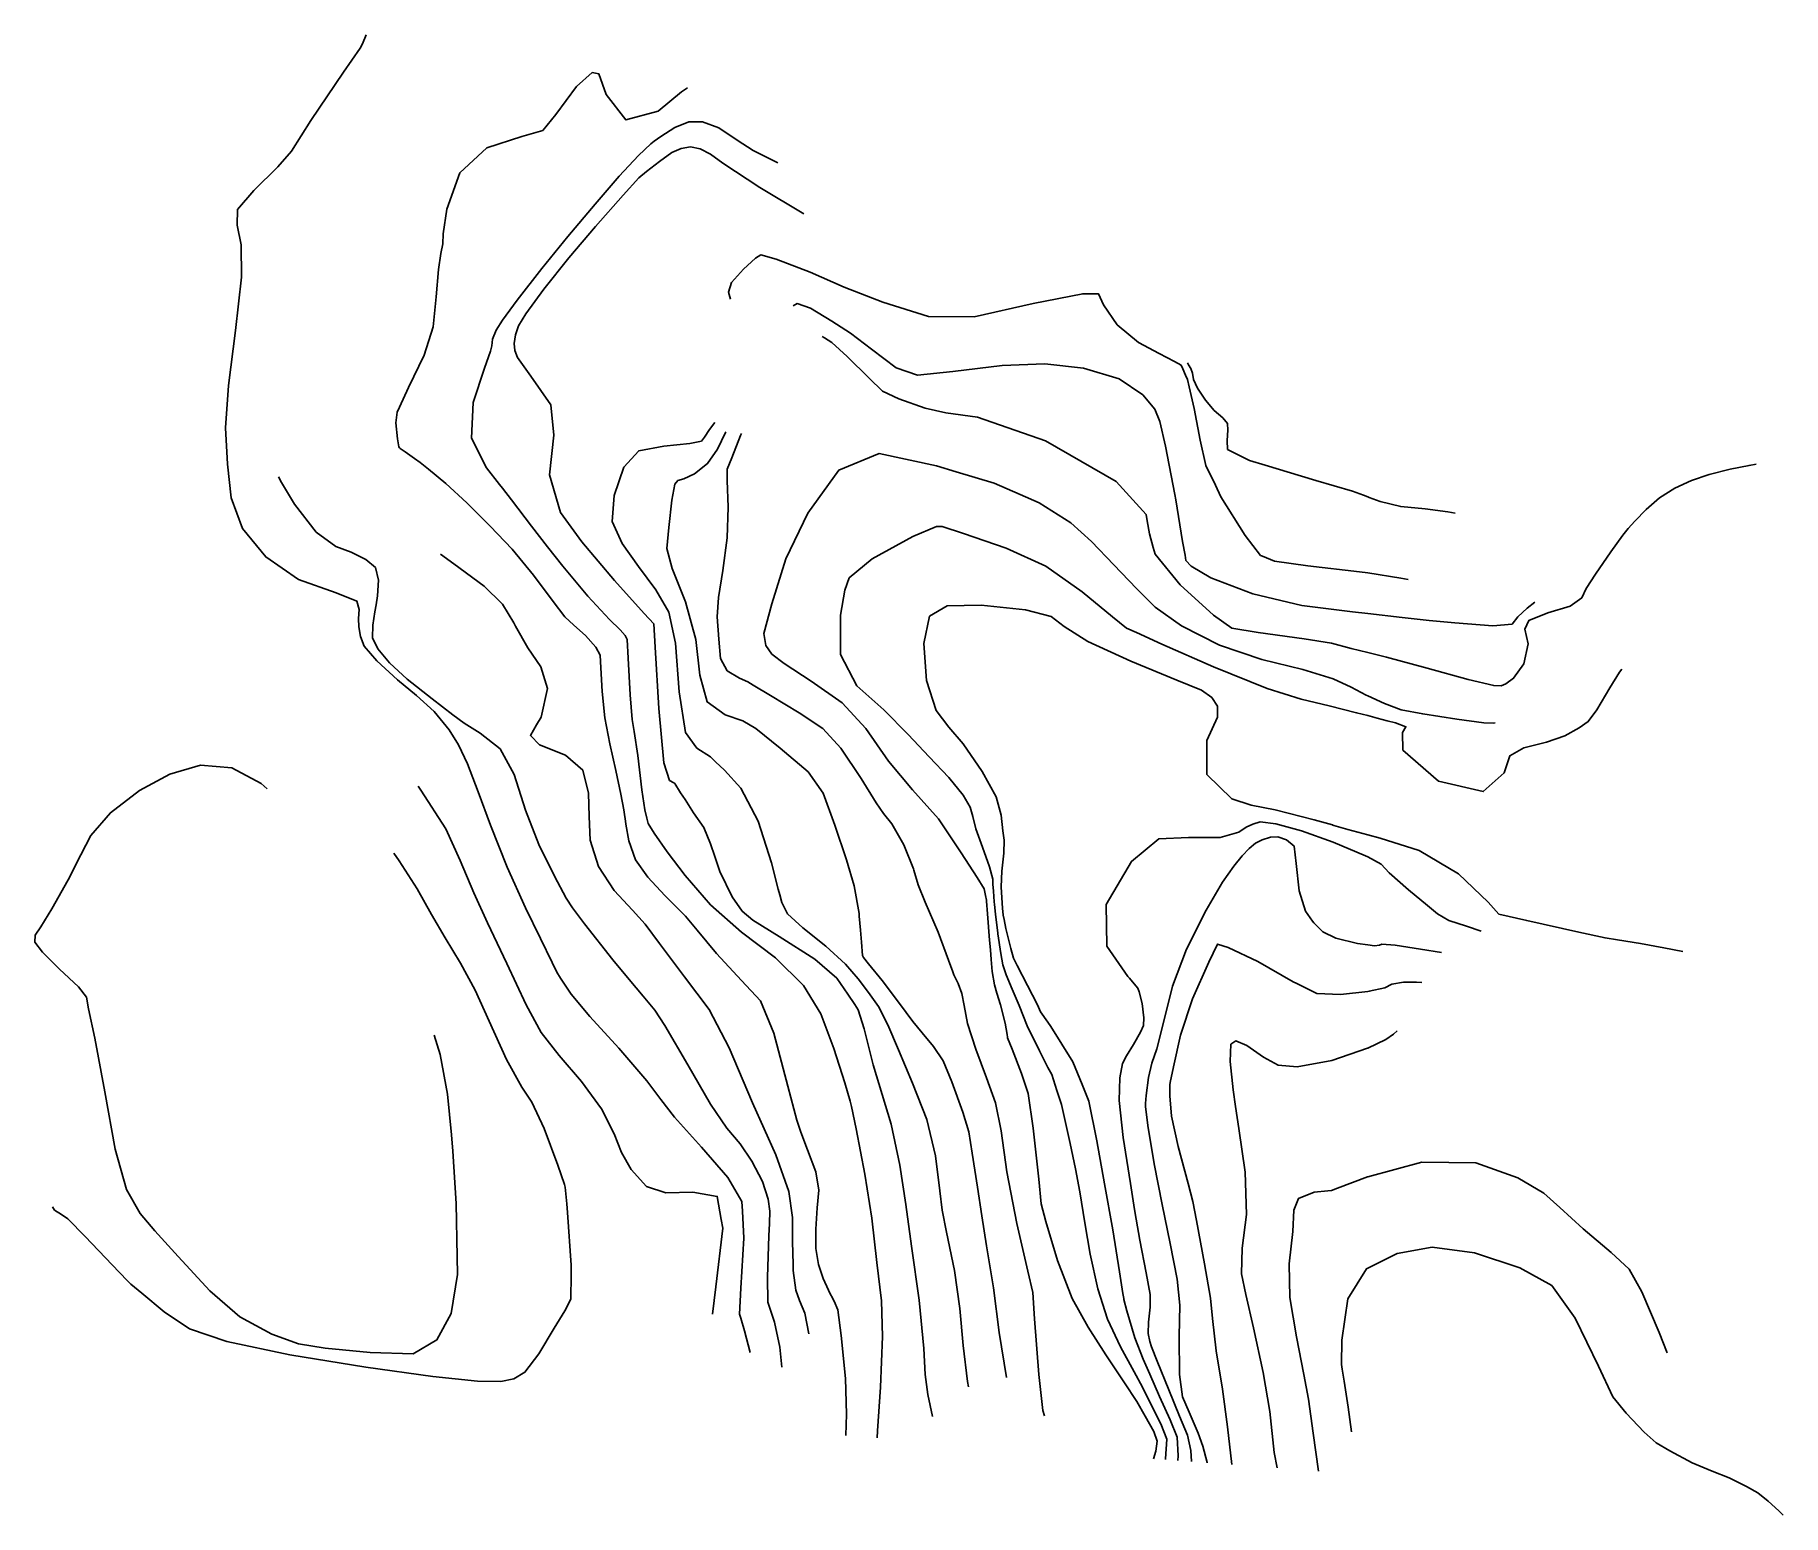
# Model space of a CAD drawing. Header units: inches. Extents: x 11489449 to 11490172, y 3907697 to 3908308.
import ezdxf

# ---------------------------------------------------------------- set-up
doc = ezdxf.new("R2010")
doc.units = ezdxf.units.IN
doc.header["$MEASUREMENT"] = 0
doc.layers.add('1444_Kenwood_Lane_topo', color=7, linetype='Continuous')

msp = doc.modelspace()

# ---------------------------------------------------------------- linework, layer by layer
at = {"layer": '1444_Kenwood_Lane_topo'}
for p, q in [((11490000, 3908117.29, 450), (11489998.22, 3908117.97, 450)), ((11490000.62, 3908117.06, 450), (11490000, 3908117.29, 450)), ((11489789.99, 3907944.1, 446), (11489790.48, 3907938.3, 446)), ((11489901.55, 3907918.39, 436), (11489902.83, 3907916.87, 436)), ((11489696.96, 3907915.4, 458), (11489697.81, 3907914.37, 458)), ((11489902.83, 3907916.87, 436), (11489905.04, 3907914.26, 436))]:
    msp.add_line(p, q, dxfattribs=at)
for points, elevation in [([(11489586.3, 3908308.12), (11489584.74, 3908304.47), (11489583.75, 3908302.64), (11489576.9, 3908292.73), (11489563.45, 3908272.82), (11489555.35, 3908260.13), (11489549.83, 3908253.59), (11489539.83, 3908243.85), (11489533.15, 3908235.94), (11489532.98, 3908229.47), (11489534.67, 3908221.41), (11489534.74, 3908208.07), (11489532.34, 3908186.07), (11489529.41, 3908163.23), (11489528.2, 3908145.74), (11489528.96, 3908130.81), (11489530.45, 3908116.83), (11489535.22, 3908104.22), (11489544.74, 3908092.49), (11489558.33, 3908083.12), (11489573.93, 3908077.57), (11489582.44, 3908074.18), (11489583.31, 3908070.72), (11489583.1, 3908067.08), (11489583.23, 3908063.55), (11489583.92, 3908059.63), (11489585.42, 3908055.59), (11489590.64, 3908049.59), (11489599.24, 3908041.74), (11489607.1, 3908035.2), (11489614.38, 3908028.55), (11489620.48, 3908021.02), (11489624.41, 3908014.78), (11489628.13, 3908006.96), (11489632.55, 3907995.37), (11489637.57, 3907981.61), (11489644.52, 3907964.26), (11489652.05, 3907947.53), (11489658.23, 3907934.86), (11489663.09, 3907924.93), (11489665.04, 3907920.94)], 460), ([(11489719.05, 3908286.34), (11489716.59, 3908284.65), (11489706.94, 3908276.67), (11489693.52, 3908273.02), (11489685.34, 3908283.57), (11489682.32, 3908292.06), (11489679.59, 3908292.56), (11489673.19, 3908286.84), (11489664.63, 3908275.23), (11489659.21, 3908268.61), (11489650.6, 3908266.15), (11489636.11, 3908261.42), (11489624.98, 3908251.16), (11489619.65, 3908236.13), (11489618.11, 3908225.92), (11489617.93, 3908221.81), (11489617.08, 3908217.81), (11489616.11, 3908211.23), (11489615.14, 3908199.88), (11489613.98, 3908187.5), (11489610.15, 3908175.76), (11489603.71, 3908162.4), (11489600.04, 3908154.37), (11489599.02, 3908152.25), (11489598.54, 3908147.8), (11489599.18, 3908141.2), (11489599.81, 3908137.9), (11489599.97, 3908137.53), (11489600.27, 3908137.25), (11489602.43, 3908135.82), (11489606.29, 3908133.2), (11489608.59, 3908131.52), (11489611.97, 3908128.75), (11489619.11, 3908122.82), (11489627.89, 3908114.79), (11489637.54, 3908105.22), (11489646.55, 3908095.65), (11489655.38, 3908084.87), (11489663.49, 3908074.04), (11489668.36, 3908067.68), (11489672.03, 3908064.25), (11489676.89, 3908059.94), (11489681.18, 3908055.18), (11489682.86, 3908051.9), (11489683.19, 3908046.67), (11489683.69, 3908036.93), (11489684.82, 3908025.96), (11489686.93, 3908015.19), (11489689.46, 3908004.23), (11489691.49, 3907994.43), (11489692.68, 3907987.97), (11489693.16, 3907985.12), (11489693.26, 3907984.41)], 454), ([(11489756.34, 3908255.25), (11489746.15, 3908260.35), (11489739.51, 3908264.71), (11489731.99, 3908269.69), (11489725.18, 3908272.28), (11489719.56, 3908272.16), (11489713.77, 3908269.93), (11489708, 3908266.17), (11489705.17, 3908264.24), (11489703.88, 3908263.19), (11489698.83, 3908258.25), (11489690.84, 3908249.76), (11489680.82, 3908238.22), (11489669.52, 3908224.79), (11489658.87, 3908211.64), (11489648.68, 3908198.59), (11489642.54, 3908190.29), (11489639.97, 3908186.12), (11489638.44, 3908182.5), (11489638.14, 3908179.73), (11489637.67, 3908177.43), (11489635.18, 3908170.39), (11489630.43, 3908156.33), (11489629.81, 3908141.48), (11489635.98, 3908129.29), (11489641.33, 3908122.42), (11489642.54, 3908120.92)], 452), ([(11489767.1, 3908234.15), (11489748.91, 3908245.07), (11489733.62, 3908255.21), (11489728.56, 3908258.88), (11489724.3, 3908261.1), (11489720.27, 3908261.85), (11489716.32, 3908261.2), (11489712.53, 3908259.53), (11489707.48, 3908255.87), (11489702.05, 3908251.74), (11489698.92, 3908249.08), (11489692.47, 3908241.98), (11489680.94, 3908228.99), (11489669.94, 3908216), (11489659.67, 3908203.03), (11489652.17, 3908192.96), (11489649.14, 3908187.99), (11489647.91, 3908184.27), (11489647.45, 3908180.61), (11489647.65, 3908177.75), (11489648.74, 3908174.87), (11489654.25, 3908167.21), (11489662.61, 3908155.25), (11489663.74, 3908142.77), (11489662.01, 3908126.41), (11489666.55, 3908110.89), (11489675.39, 3908098.76), (11489688.8, 3908082.75), (11489701.11, 3908069.05), (11489705.15, 3908064.78), (11489705.67, 3908055.16), (11489707.12, 3908029.79), (11489709.24, 3908007.37), (11489711.59, 3908000.16), (11489713.29, 3907999.18), (11489713.8, 3907998.82)], 450), ([(11489937.07, 3908122.08), (11489933.15, 3908130.28), (11489930.85, 3908140.76), (11489928.25, 3908153.75), (11489926.32, 3908162.8), (11489925.53, 3908165.74), (11489924.78, 3908167.54), (11489923.65, 3908170.23), (11489922.89, 3908171.71), (11489920.2, 3908173.18), (11489913.84, 3908176.54), (11489905.35, 3908181.09), (11489896.45, 3908188.36), (11489890.81, 3908196.67), (11489888.85, 3908201.12), (11489882.27, 3908201.23), (11489861.83, 3908197.17), (11489837.38, 3908191.66), (11489818.61, 3908191.82), (11489799.67, 3908197.7), (11489783.74, 3908203.93), (11489769.66, 3908210.14), (11489755.62, 3908215.48), (11489749.29, 3908217.31), (11489747.04, 3908215.89), (11489742.13, 3908211.3), (11489737.24, 3908205.79), (11489735.99, 3908201.82), (11489736.77, 3908199.02)], 448), ([(11489920.73, 3908116.03), (11489920.36, 3908118.3), (11489916.48, 3908138.19), (11489914.11, 3908148.38), (11489912.02, 3908153.56), (11489907.11, 3908159.48), (11489897.33, 3908165.98), (11489882.66, 3908170.46), (11489866.59, 3908172.2), (11489848.94, 3908171.55), (11489828.67, 3908169.12), (11489814.05, 3908167.51), (11489805.23, 3908170.58), (11489795.03, 3908178.28), (11489786.32, 3908184.91), (11489778.67, 3908189.9), (11489769.86, 3908195.22), (11489764.33, 3908197.16), (11489762.67, 3908196.2)], 446), ([(11489908.91, 3908107.35), (11489908.47, 3908110.02), (11489896.05, 3908123.57), (11489866.87, 3908140.43), (11489838.78, 3908150.2), (11489825.75, 3908152.01), (11489817.18, 3908153.86), (11489806.29, 3908157.84), (11489799.55, 3908160.98), (11489794.01, 3908166.27), (11489785, 3908175.29), (11489778.66, 3908181.11), (11489775.65, 3908183.01), (11489774.6, 3908183.48)], 444), ([(11489957.6, 3908130.32), (11489951.11, 3908132.25), (11489942.14, 3908136.86), (11489941.91, 3908140.61), (11489942.18, 3908144.87), (11489942.05, 3908147.66), (11489940.13, 3908149.88), (11489936.57, 3908153.01), (11489932.95, 3908157.2), (11489929.73, 3908162.13), (11489928.01, 3908165.8), (11489927.56, 3908168.33), (11489926.91, 3908170.38), (11489926.03, 3908171.9), (11489925.61, 3908172.6)], 450), ([(11489730.25, 3908147.94), (11489728.13, 3908145.12), (11489726.02, 3908141.93), (11489724.72, 3908140.29), (11489719.91, 3908139.27), (11489709.27, 3908138.27), (11489698.88, 3908136.34), (11489692.76, 3908129.56), (11489688.7, 3908117.8), (11489687.88, 3908107.13), (11489691.96, 3908098), (11489698.77, 3908088.52), (11489705.87, 3908078.92), (11489711.25, 3908069.65), (11489714.01, 3908056.79), (11489715.56, 3908036.71), (11489718.2, 3908019.98), (11489722.88, 3908013.5), (11489728.45, 3908009.88), (11489730.62, 3908007.84)], 448), ([(11489734.81, 3908144.15), (11489734.67, 3908143.9), (11489731.36, 3908137), (11489727.32, 3908131.04), (11489721.95, 3908126.86), (11489717.49, 3908124.72), (11489715.06, 3908124.02), (11489713.71, 3908122.47), (11489712.55, 3908115.93), (11489711.3, 3908104.59), (11489710.51, 3908095.95), (11489712.63, 3908087.66), (11489718.18, 3908073.97), (11489722.45, 3908058.41), (11489724.04, 3908043.61), (11489727.17, 3908032.58), (11489734.58, 3908027.16), (11489741.89, 3908024.72), (11489747.27, 3908021.64), (11489757.26, 3908013.44), (11489768.82, 3908003.68), (11489775.11, 3907994.84), (11489779.85, 3907981.6), (11489784.7, 3907967.31), (11489787.92, 3907956.54), (11489789.91, 3907945.1), (11489789.99, 3907944.1)], 446), ([(11489741.32, 3908143.49), (11489740.94, 3908142.59), (11489737.29, 3908133.46), (11489735.37, 3908128.76), (11489735.39, 3908124.05), (11489735.77, 3908113.08), (11489735.38, 3908100.34), (11489733.61, 3908086.86), (11489731.75, 3908075.72), (11489731.27, 3908067.69), (11489731.91, 3908058.51), (11489732.57, 3908050.5), (11489735.33, 3908045.46), (11489740.55, 3908042.32), (11489743.92, 3908040.88), (11489746.15, 3908039.45), (11489753.24, 3908035.15), (11489765.16, 3908028.08), (11489774.92, 3908021.63), (11489782.38, 3908013.44), (11489790.73, 3908000.97), (11489796.91, 3907990.86), (11489799.93, 3907986.46), (11489803.38, 3907982.17), (11489808.37, 3907973.57), (11489812.39, 3907963.59), (11489812.54, 3907963.07)], 444), ([(11489830.01, 3908127.64), (11489821.82, 3908130.1), (11489798.2, 3908135.15), (11489781.51, 3908128.32), (11489768.66, 3908110.53), (11489759.61, 3908091.69), (11489753.81, 3908073.05), (11489750.6, 3908060.8), (11489751.41, 3908055.82), (11489753.9, 3908052.23), (11489758.88, 3908048.4), (11489770.15, 3908041.07), (11489782.9, 3908032.13), (11489792.67, 3908021.64), (11489802, 3908008.14), (11489811.97, 3907996.29), (11489822.64, 3907984.24), (11489832.07, 3907970.24), (11489838.61, 3907960.03), (11489841.52, 3907955.37), (11489842.15, 3907952.65), (11489842.53, 3907950.6), (11489842.56, 3907950.29)], 442), ([(11489978.61, 3908124.09), (11489972.71, 3908125.82), (11489957.6, 3908130.32)], 450), ([(11490160.55, 3908130.85), (11490157.53, 3908130.29), (11490149.76, 3908128.74), (11490141.14, 3908126.57), (11490133.76, 3908124.07), (11490126.83, 3908120.83), (11490120.54, 3908116.84), (11490115.05, 3908112.1), (11490110.41, 3908107.25), (11490107.62, 3908104.2), (11490105.41, 3908101.39), (11490100.49, 3908094.58), (11490094.07, 3908085.38), (11490090.31, 3908079.36), (11490088.45, 3908075.56), (11490083.65, 3908072.07), (11490074.48, 3908069.36), (11490066.52, 3908066.27), (11490064.94, 3908062.57), (11490066.33, 3908056.57), (11490064.53, 3908048.36), (11490060.27, 3908042.36), (11490057.11, 3908040.04), (11490055.15, 3908039.27), (11490052.11, 3908039.32), (11490041.52, 3908041.86), (11490024.55, 3908046.55), (11490007.84, 3908051.05), (11490000, 3908052.98)], 444), ([(11489549.98, 3908125.54), (11489551.26, 3908123.27), (11489556.71, 3908114.32), (11489565.64, 3908102.73), (11489573.67, 3908096.82), (11489580.12, 3908094.43), (11489586.06, 3908091.42), (11489590.07, 3908088.05), (11489591.29, 3908082.83), (11489590.9, 3908076.41), (11489590.44, 3908072.72), (11489589.84, 3908069.83), (11489588.98, 3908064.26), (11489588.81, 3908059.03), (11489591.11, 3908054.49), (11489595.93, 3908048.69), (11489603.14, 3908042.02), (11489613.56, 3908033.81), (11489622.1, 3908027.18), (11489626.76, 3908023.82), (11489633.38, 3908019.6), (11489641.58, 3908013.17), (11489647.4, 3908002.57), (11489652.08, 3907987.9), (11489657.6, 3907973.72), (11489664.01, 3907960.64), (11489668.94, 3907951.43), (11489671.49, 3907947.46), (11489676.41, 3907940.92), (11489688.18, 3907925.97), (11489696.96, 3907915.4)], 458), ([(11489642.54, 3908120.92), (11489646.26, 3908116.08), (11489654.61, 3908105.21), (11489661.15, 3908096.7), (11489667.51, 3908088.61), (11489677.87, 3908076.26), (11489686.84, 3908066.58), (11489691.19, 3908062.33), (11489693.23, 3908059.98), (11489694.06, 3908058.36), (11489694.49, 3908050.58), (11489695.28, 3908035.48), (11489696.08, 3908025.24), (11489696.96, 3908020.4), (11489698.45, 3908010.36), (11489700.17, 3907996.24), (11489701.35, 3907987.94), (11489702.22, 3907984.49), (11489702.8, 3907982.31), (11489705.29, 3907978.36), (11489710.59, 3907970.64), (11489717.98, 3907960.87), (11489728.48, 3907948.73), (11489741.29, 3907937.38), (11489755.32, 3907926.84), (11489766.95, 3907915.47), (11489774.02, 3907903.66), (11489779.43, 3907889.32), (11489783.94, 3907875.23), (11489786.18, 3907867.59), (11489786.79, 3907865.39), (11489788.73, 3907856.13), (11489792.31, 3907837.52), (11489795.11, 3907819.31), (11489797.28, 3907800.98), (11489799.1, 3907785.11), (11489799.63, 3907770.34), (11489798.79, 3907749.45), (11489797.55, 3907731.36), (11489797.33, 3907728.45)], 452), ([(11489856.49, 3908118.23), (11489845.68, 3908122.94), (11489830.01, 3908127.64)], 442), ([(11489956.56, 3908092.73), (11489955.77, 3908093.05), (11489949.32, 3908101.28), (11489939.36, 3908117.28), (11489937.07, 3908122.08)], 448), ([(11489998.22, 3908117.97), (11489993.66, 3908119.69), (11489978.61, 3908124.09)], 450), ([(11490000, 3908035.08), (11489999.41, 3908035.35), (11489993.23, 3908038.65), (11489985.73, 3908042.14), (11489973.24, 3908045.9), (11489956.34, 3908050.03), (11489938.75, 3908056.06), (11489923.08, 3908064.04), (11489912.21, 3908071.74), (11489904.55, 3908079.37), (11489895.18, 3908089.18), (11489885.85, 3908098.87), (11489877.36, 3908106.59), (11489864.26, 3908114.85), (11489856.49, 3908118.23)], 442), ([(11489924.55, 3908093.13), (11489923.53, 3908098.86), (11489920.73, 3908116.03)], 446), ([(11490036.14, 3908110.6), (11490033.08, 3908111.15), (11490023.73, 3908112.35), (11490013.68, 3908113.28), (11490005.11, 3908115.36), (11490000.62, 3908117.06)], 450), ([(11489911.44, 3908096.34), (11489909.8, 3908101.97), (11489908.91, 3908107.35)], 444), ([(11490000, 3908026.89), (11489995.44, 3908028.09), (11489984.1, 3908030.9), (11489972.57, 3908033.65), (11489958.46, 3908038.12), (11489936.27, 3908047.02), (11489914.92, 3908056.42), (11489904.47, 3908061.2), (11489900.41, 3908063.09), (11489894.54, 3908067.69), (11489882, 3908078.01), (11489867.04, 3908088.61), (11489850.63, 3908096.09), (11489833.07, 3908102.09), (11489824.18, 3908104.97), (11489821.89, 3908105.02), (11489812.08, 3908100.84), (11489795.34, 3908091.74), (11489785.85, 3908083.81), (11489783.99, 3908078.71), (11489782.25, 3908068.47), (11489782.28, 3908052.1), (11489788.96, 3908039.19), (11489800.1, 3908029.35), (11489810.12, 3908019.12), (11489818.89, 3908009.81), (11489826.95, 3908001.27), (11489832.86, 3907994.04), (11489835.8, 3907989.04), (11489836.87, 3907985.24), (11489838.08, 3907980.08), (11489840.81, 3907972.5), (11489843.83, 3907964.47), (11489845.09, 3907959.36), (11489845.19, 3907957.92)], 440), ([(11489617, 3908093.59), (11489622.53, 3908089.65), (11489635.05, 3908080.36), (11489642.47, 3908073.14), (11489642.58, 3908072.96)], 456), ([(11490000, 3908052.98), (11489993.19, 3908054.65), (11489985.06, 3908056.77), (11489973.81, 3908058.63), (11489954.78, 3908061.2), (11489943.88, 3908063.1), (11489936.33, 3908068.46), (11489922.48, 3908080.92), (11489912.23, 3908093.64), (11489911.44, 3908096.34)], 444), ([(11490000, 3908069.05), (11489993.75, 3908069.75), (11489972.8, 3908072.43), (11489952.62, 3908077.25), (11489935.18, 3908083.89), (11489927.03, 3908088.62), (11489924.93, 3908090.98), (11489924.55, 3908093.13)], 446), ([(11490000, 3908085.83), (11489996.56, 3908086.36), (11489975.26, 3908088.74), (11489961.51, 3908090.75), (11489956.56, 3908092.73)], 448), ([(11490016.78, 3908083.08), (11490013.64, 3908083.75), (11490000, 3908085.83)], 448), ([(11489642.58, 3908072.96), (11489647.23, 3908065.2), (11489647.99, 3908063.87)], 456), ([(11489985.65, 3907981.69), (11489985.52, 3907981.72), (11489977.83, 3907983.84), (11489961.73, 3907987.93), (11489951.88, 3907989.88), (11489943.91, 3907992.54), (11489933.55, 3908002.52), (11489933.55, 3908016.62), (11489937.9, 3908026.25), (11489937.99, 3908030.78), (11489935.59, 3908034.45), (11489931.34, 3908037.36), (11489921.15, 3908041.54), (11489902.16, 3908049.35), (11489884.41, 3908057.51), (11489874.57, 3908063.74), (11489869.28, 3908067.85), (11489858.63, 3908070.55), (11489840.38, 3908072.49), (11489826.22, 3908072.3), (11489819.02, 3908067.93), (11489816.57, 3908056.76), (11489817.78, 3908041.42), (11489821.69, 3908029.06), (11489826.99, 3908022.18), (11489832.9, 3908015.18), (11489840.75, 3908003.76), (11489846.56, 3907993.4), (11489848.54, 3907985.83), (11489849.31, 3907979.37), (11489849.79, 3907975.41), (11489849.68, 3907970.05), (11489848.9, 3907962.63), (11489848.62, 3907956.17), (11489849.01, 3907949.4), (11489849.17, 3907947.3)], 438), ([(11490069.04, 3908073.74), (11490065.83, 3908071.3), (11490062, 3908067.7), (11490059.66, 3908064.67), (11490051.75, 3908064.02), (11490036.07, 3908065.24), (11490025.36, 3908066.2), (11490014.3, 3908067.45), (11490000, 3908069.05)], 446), ([(11489647.99, 3908063.87), (11489653.04, 3908054.97), (11489658.37, 3908047.03), (11489661.17, 3908038.14), (11489658.62, 3908026.33), (11489656.68, 3908023.05)], 456), ([(11490105.04, 3908046.12), (11490104.03, 3908044.79), (11490100.01, 3908038.42), (11490094.63, 3908029.35), (11490091.15, 3908024.47), (11490087.37, 3908021.88), (11490081.43, 3908018.53), (11490073.86, 3908015.99), (11490064.57, 3908013.6), (11490058.67, 3908010.33), (11490056.37, 3908003.31), (11490047.76, 3907995.49), (11490029.29, 3907999.83), (11490014.52, 3908012.68), (11490014.34, 3908019.88), (11490015.82, 3908022.29), (11490011.43, 3908023.99), (11490008.07, 3908024.78), (11490003.93, 3908025.86), (11490000, 3908026.89)], 440), ([(11490052.61, 3908023.95), (11490051.94, 3908023.83), (11490048.05, 3908023.96), (11490036.88, 3908025.39), (11490022.75, 3908027.61), (11490013.86, 3908029.36), (11490006.93, 3908031.85), (11490000, 3908035.08)], 442), ([(11489656.68, 3908023.05), (11489654.1, 3908018.7), (11489657.85, 3908014.84), (11489668.63, 3908010.55), (11489675.73, 3908004.39), (11489678.09, 3907994.92), (11489678.44, 3907985.17), (11489678.84, 3907975.48), (11489682.21, 3907964.62), (11489688.76, 3907954.67), (11489696.26, 3907946.47), (11489701.48, 3907940.74), (11489707.47, 3907932.76), (11489717.75, 3907919.05), (11489727.97, 3907905.46), (11489736.19, 3907889.68), (11489745.79, 3907866.89), (11489755.49, 3907845.49), (11489760.91, 3907830.35), (11489762.34, 3907819.53), (11489762.4, 3907809.43), (11489762.65, 3907800.32)], 456), ([(11489623.84, 3907803.29), (11489623.98, 3907796.05), (11489621.33, 3907779.87), (11489615.48, 3907768.96), (11489605.71, 3907763.19), (11489587.96, 3907763.76), (11489569.36, 3907765.61), (11489558.31, 3907767.36), (11489547.24, 3907771.38), (11489534.08, 3907778.5), (11489521.69, 3907789.24), (11489508.65, 3907803.41), (11489498.97, 3907814.09), (11489492.84, 3907821.2), (11489487.26, 3907831.1), (11489482.62, 3907847.74), (11489478.27, 3907871.48), (11489474.1, 3907893.65), (11489471.55, 3907905.77), (11489470.71, 3907910.54), (11489467.38, 3907914.91), (11489459.58, 3907922.12), (11489452.6, 3907929.22), (11489449.43, 3907933.34), (11489449.46, 3907936.17), (11489451.81, 3907939.59), (11489456.43, 3907947.09), (11489463.11, 3907959.02), (11489468.37, 3907969.32), (11489472.52, 3907977.41), (11489480.58, 3907986.74), (11489492.59, 3907996), (11489505.12, 3908002.67), (11489517.75, 3908006.46), (11489530.75, 3908005.3), (11489542.83, 3907998.86), (11489545.33, 3907996.62)], 466), ([(11489730.62, 3908007.84), (11489734.33, 3908004.36), (11489740.98, 3907996.88), (11489748.14, 3907983.29), (11489753.72, 3907966.15), (11489756.52, 3907955.27), (11489757.14, 3907952.82)], 448), ([(11489713.8, 3907998.82), (11489716.17, 3907995.04), (11489717.98, 3907992.22)], 450), ([(11489607.72, 3907997.7), (11489608.88, 3907996.1), (11489619.14, 3907980.13), (11489625.06, 3907967.08), (11489630.67, 3907953.67), (11489636.33, 3907941.23), (11489644.35, 3907924.52), (11489652.34, 3907907.47), (11489658.5, 3907896), (11489665.95, 3907886.45), (11489675.27, 3907875.74), (11489683.42, 3907864.49), (11489688.71, 3907854.13), (11489691.73, 3907846.4), (11489695.7, 3907839.41), (11489702.08, 3907832.38), (11489710.08, 3907829.8), (11489721.18, 3907830.04), (11489731.32, 3907828.23), (11489732.96, 3907818.72)], 462), ([(11489717.98, 3907992.22), (11489721.48, 3907986.8), (11489725.71, 3907980.62), (11489728.5, 3907973.9), (11489730.27, 3907968.68)], 450), ([(11489693.26, 3907984.41), (11489693.49, 3907982.05), (11489694.79, 3907975.11), (11489697.46, 3907967.27), (11489702.62, 3907960.13), (11489709.7, 3907952.6), (11489714.76, 3907947.49), (11489718.12, 3907944.1), (11489723.01, 3907938.32), (11489731.05, 3907928.68), (11489741.25, 3907917.46), (11489749.2, 3907909.03), (11489754.71, 3907895.74), (11489760.49, 3907873.82), (11489764.23, 3907859.75), (11489765.8, 3907854.84), (11489768.54, 3907847.53), (11489771.97, 3907838.36), (11489773.28, 3907830.89), (11489772.58, 3907823.61), (11489772.02, 3907814.77), (11489772.08, 3907806.71), (11489773.13, 3907800.12), (11489774.93, 3907794.75)], 454), ([(11490000, 3907968.54), (11489999.09, 3907969.04), (11489985.73, 3907974.67), (11489972.7, 3907979.33), (11489962.12, 3907982.22), (11489955.65, 3907983.02), (11489952.53, 3907982.07), (11489949.75, 3907980.84), (11489946.72, 3907978.7), (11489939.09, 3907976.54), (11489925.96, 3907976.56), (11489913.75, 3907976.01), (11489902.45, 3907966.7), (11489891.91, 3907948.91), (11489892.28, 3907931.63), (11489900.91, 3907919.14), (11489901.55, 3907918.39)], 436), ([(11489977.25, 3907942.01), (11489974.29, 3907946.13), (11489971.64, 3907954.58), (11489970.39, 3907965.85), (11489969.57, 3907972.99), (11489966.47, 3907975.64), (11489962.93, 3907976.86), (11489959.92, 3907976.66), (11489956.42, 3907975.59), (11489953.59, 3907974.16), (11489950.98, 3907971.95), (11489948.16, 3907969.02), (11489944.74, 3907964.64), (11489940.08, 3907958.1), (11489933.29, 3907946.58), (11489925.15, 3907930.48), (11489919.33, 3907915.15), (11489915.72, 3907900.69), (11489912.83, 3907889.19), (11489910.85, 3907883.28), (11489909.45, 3907877.36), (11489908.52, 3907869.96), (11489908.21, 3907866.63)], 434), ([(11490000, 3907977.66), (11489991.76, 3907979.91), (11489986.07, 3907981.53), (11489985.65, 3907981.69)], 438), ([(11490130.2, 3907929.46), (11490122.33, 3907931.03), (11490112.65, 3907932.76), (11490103.16, 3907934.26), (11490098.04, 3907935.08), (11490087.18, 3907937.48), (11490065.7, 3907942.25), (11490054.22, 3907944.85), (11490049.76, 3907949.86), (11490037.47, 3907961.5), (11490021.2, 3907971.18), (11490005.17, 3907976.25), (11490000, 3907977.66)], 438), ([(11489597.64, 3907970.01), (11489599.85, 3907966.92), (11489607.28, 3907955.35), (11489613.29, 3907944.69), (11489618.86, 3907935.06), (11489625.2, 3907924.61), (11489631.31, 3907913.53), (11489637.11, 3907900.7), (11489644.25, 3907884.86), (11489650.51, 3907873.38), (11489654.67, 3907867.23), (11489659.79, 3907856.29), (11489665.47, 3907841.19), (11489668.13, 3907833.23), (11489668.47, 3907832.04), (11489669.09, 3907825.18)], 464), ([(11489730.27, 3907968.68), (11489732.36, 3907962.48), (11489737.41, 3907952.04), (11489741.64, 3907946.13), (11489745.93, 3907942.46), (11489756.84, 3907935.65), (11489771.58, 3907926.27), (11489780.65, 3907918.48), (11489785.26, 3907911.8), (11489788.15, 3907907.5), (11489789.57, 3907905.4), (11489791.94, 3907897.48), (11489795.72, 3907882.63), (11489799.4, 3907870.34), (11489803.12, 3907858.12), (11489806.74, 3907841.24), (11489809.18, 3907824.97), (11489811.6, 3907807.68), (11489814.65, 3907785.37), (11489816.67, 3907765.48), (11489817.21, 3907754.62), (11489818.35, 3907746.45), (11489820.16, 3907737.34)], 450), ([(11489812.54, 3907963.07), (11489814.31, 3907957.01), (11489817.16, 3907949.86), (11489822.5, 3907937.45), (11489826.88, 3907925.81), (11489828.56, 3907921.08)], 444), ([(11490046.91, 3907937.89), (11490040.78, 3907939.93), (11490033.48, 3907942.32), (11490028.83, 3907945.04), (11490024.69, 3907948.52), (11490016.8, 3907954.91), (11490008.9, 3907961.92), (11490005.51, 3907965.52), (11490000, 3907968.54)], 436), ([(11489845.19, 3907957.92), (11489845.19, 3907957.29), (11489845.37, 3907954.38), (11489845.73, 3907949.98), (11489845.84, 3907948.8)], 440), ([(11489757.14, 3907952.82), (11489757.95, 3907949.66), (11489760.28, 3907944.97), (11489766.6, 3907939.29), (11489776.18, 3907931.62), (11489784.3, 3907924.22), (11489789.5, 3907918.19), (11489793.77, 3907912.53), (11489797.87, 3907906.69), (11489801.73, 3907899.2), (11489806.13, 3907888.79), (11489812, 3907875.02), (11489817.94, 3907860.1), (11489821.5, 3907845.05), (11489823.2, 3907830.57), (11489824.17, 3907822.55), (11489826.06, 3907813.44), (11489829.25, 3907797.67), (11489831.52, 3907781.97), (11489832.82, 3907766.7), (11489834.7, 3907751.85), (11489835.1, 3907749.59)], 448), ([(11489842.56, 3907950.29), (11489843, 3907944.97), (11489843.83, 3907934.09), (11489844.12, 3907930.17)], 442), ([(11489845.84, 3907948.8), (11489846.23, 3907944.85), (11489847.22, 3907937.04)], 440), ([(11489849.17, 3907947.3), (11489849.38, 3907944.47), (11489849.77, 3907942.67)], 438), ([(11489849.77, 3907942.67), (11489850.57, 3907938.96), (11489852.62, 3907930.75), (11489853.67, 3907926.64), (11489855.22, 3907923.65), (11489859.48, 3907915.47), (11489863.54, 3907907.38), (11489864.89, 3907904.55), (11489867.88, 3907900.22)], 438), ([(11490000, 3907932.17), (11489995.86, 3907932.75), (11489986.86, 3907934.99), (11489981.42, 3907937.64), (11489977.76, 3907941.3), (11489977.25, 3907942.01)], 434), ([(11489790.48, 3907938.3), (11489790.9, 3907933.36), (11489791.32, 3907927.78), (11489791.7, 3907926.99), (11489793.82, 3907924.42), (11489799.36, 3907917.44), (11489806.58, 3907907.94), (11489812.03, 3907900.48), (11489815.89, 3907895.81), (11489820.66, 3907890.2), (11489824.62, 3907884.33), (11489828.19, 3907875.57), (11489832.74, 3907863.12), (11489835.23, 3907854.88), (11489836.58, 3907846.16), (11489838.75, 3907832.14), (11489840.53, 3907820.26), (11489842.56, 3907807.86), (11489845.37, 3907790.53), (11489847.77, 3907772.07), (11489850.79, 3907753.42)], 446), ([(11489847.22, 3907937.04), (11489847.26, 3907936.76), (11489848.49, 3907928.57), (11489849.29, 3907923.96), (11489850.61, 3907919.82), (11489853.12, 3907913.92), (11489855.97, 3907907.07), (11489859.35, 3907898.71), (11489864.36, 3907888.34), (11489867.93, 3907881.58)], 440), ([(11489844.12, 3907930.17), (11489844.41, 3907926.17), (11489844.92, 3907921.17), (11489845.84, 3907915.74), (11489846.81, 3907912.18), (11489848.29, 3907907.36), (11489850.17, 3907899.79), (11489851.05, 3907895.11), (11489851.17, 3907894), (11489851.25, 3907893.74)], 442), ([(11489970.73, 3907916.21), (11489969.23, 3907916.97), (11489954.59, 3907925.27), (11489942.34, 3907931.16), (11489937.97, 3907932.48), (11489934.33, 3907925.11), (11489927.61, 3907909.85), (11489922.68, 3907894.85), (11489919.84, 3907881.75), (11489918.4, 3907875.29), (11489918.2, 3907874.35), (11489918.28, 3907869.83), (11489918.94, 3907861.48), (11489921.68, 3907848.9), (11489925.87, 3907833.61), (11489927.82, 3907826.16), (11489929.22, 3907818.26), (11489932.56, 3907800.4), (11489935.09, 3907786.24), (11489935.91, 3907777.85), (11489937.4, 3907764.52), (11489940.01, 3907748.58), (11489942.11, 3907733.11), (11489943.91, 3907717.46)], 432), ([(11490030.53, 3907929.03), (11490021.86, 3907930.44), (11490011.37, 3907932.06), (11490005.87, 3907932.51), (11490004.88, 3907932.04), (11490002.77, 3907931.78), (11490000, 3907932.17)], 434), ([(11489665.04, 3907920.94), (11489666.57, 3907918.41), (11489670.98, 3907911.82), (11489678.7, 3907902.59), (11489690.66, 3907889.48), (11489702.22, 3907875.98), (11489707.95, 3907868.35), (11489713.63, 3907860.97), (11489724.76, 3907848.59), (11489735.72, 3907836.05), (11489741.46, 3907826.18), (11489741.69, 3907822.12)], 460), ([(11489828.56, 3907921.08), (11489829, 3907919.84), (11489830.79, 3907916.22), (11489832.4, 3907912.08), (11489833.24, 3907907.14), (11489834.72, 3907899.71), (11489838.13, 3907889.08), (11489842.53, 3907877.28), (11489846.19, 3907866.94), (11489848.6, 3907855.36), (11489850.99, 3907838.42), (11489855, 3907817.04), (11489859.58, 3907797.34), (11489861.66, 3907788.62), (11489862.37, 3907777.62), (11489864.14, 3907754.68), (11489865.86, 3907739.86), (11489866.43, 3907737.58)], 444), ([(11489697.81, 3907914.37), (11489700.67, 3907910.93), (11489705.57, 3907905.27), (11489709.66, 3907898.81), (11489719.18, 3907882.63), (11489728.5, 3907866.32), (11489735.25, 3907856.43), (11489740.78, 3907849.96), (11489745.62, 3907842.89), (11489749.92, 3907834.37), (11489752.39, 3907827.11), (11489753.04, 3907822.19), (11489752.84, 3907817.07)], 458), ([(11489905.04, 3907914.26), (11489905.59, 3907912.8), (11489906.81, 3907907.93), (11489907.5, 3907902.01), (11489907.37, 3907898.81), (11489906.15, 3907896.12), (11489903.27, 3907891.08), (11489900.42, 3907886.4), (11489898.74, 3907883.19), (11489897.64, 3907877.29), (11489897.33, 3907867.88), (11489899.02, 3907852.64), (11489901.97, 3907833.57), (11489903.67, 3907822.86), (11489904.33, 3907818.88), (11489905.93, 3907810.17), (11489908.51, 3907796.65), (11489910.18, 3907787.69), (11489910.19, 3907782.53), (11489909.46, 3907776.33), (11489909.25, 3907771.69), (11489909.95, 3907768.35), (11489910.7, 3907766.13), (11489913.07, 3907760.21), (11489917.79, 3907748.29), (11489922.3, 3907737.47), (11489925.59, 3907729.61), (11489926.9, 3907723.22), (11489927.22, 3907718.71)], 436), ([(11490000, 3907912.98), (11489988.72, 3907911.63), (11489978.95, 3907912.03), (11489970.73, 3907916.21)], 432), ([(11490022.4, 3907916.6), (11490020.13, 3907916.73), (11490014.78, 3907916.77), (11490009.95, 3907915.89), (11490007.13, 3907914.47), (11490000.63, 3907913.06), (11490000, 3907912.98)], 432), ([(11489867.88, 3907900.22), (11489869.05, 3907898.51), (11489878.17, 3907883.81), (11489882, 3907874.55)], 438), ([(11490012.16, 3907896.71), (11490010.67, 3907895.25), (11490007.54, 3907893.05), (11490000, 3907889.52)], 430), ([(11489614.3, 3907894.88), (11489616.87, 3907886.88), (11489619.79, 3907870.55), (11489621.57, 3907853.77), (11489622.01, 3907846.94)], 466), ([(11489851.25, 3907893.74), (11489853.08, 3907889.06), (11489857, 3907879), (11489859.75, 3907870.78), (11489861.79, 3907856.49), (11489864.13, 3907835.35), (11489865.15, 3907825.19), (11489867.1, 3907817.83), (11489871.8, 3907801.79), (11489877.97, 3907786.1), (11489884.51, 3907774.23), (11489891.76, 3907762.85), (11489899.57, 3907751.26), (11489904.57, 3907743.5), (11489908.04, 3907737.51), (11489911.64, 3907731.19), (11489913.01, 3907727.11), (11489912.45, 3907722.97), (11489911.48, 3907719.89)], 442), ([(11490000, 3907889.52), (11489999.88, 3907889.46), (11489985.14, 3907884.35), (11489970.83, 3907881.77), (11489962.99, 3907882.42), (11489957, 3907885.82), (11489950.12, 3907890.55), (11489945.54, 3907892.52), (11489943.42, 3907891.1), (11489943.18, 3907883.99), (11489944.47, 3907872.25), (11489945.35, 3907865.44), (11489946.75, 3907856.38), (11489949.38, 3907838.22), (11489949.89, 3907820.75), (11489948.13, 3907806.91), (11489947.9, 3907796.28), (11489949.64, 3907787.76), (11489952.79, 3907774.02), (11489956.85, 3907755.56), (11489959.54, 3907739.44), (11489961.41, 3907722.42), (11489962.58, 3907716.06)], 430), ([(11489867.93, 3907881.58), (11489869.48, 3907878.66), (11489871.63, 3907872.04)], 440), ([(11489871.63, 3907872.04), (11489873.51, 3907866.25), (11489877.04, 3907850.19), (11489879.27, 3907839.66), (11489881.02, 3907830.22), (11489883.09, 3907817.34), (11489885.3, 3907804.35), (11489888.5, 3907790.14), (11489892.53, 3907777.51), (11489897.9, 3907766.17), (11489903.55, 3907755.81), (11489906.91, 3907749.49), (11489910.13, 3907742.97), (11489914.48, 3907734.34), (11489917.05, 3907727.93), (11489916.54, 3907719.8), (11489916.49, 3907719.52)], 440), ([(11489882, 3907874.55), (11489884.85, 3907867.65), (11489888.1, 3907851.28), (11489891.3, 3907833.49), (11489894.65, 3907814.5), (11489897.5, 3907797.14), (11489898.88, 3907788.21), (11489899.23, 3907786.03), (11489899.32, 3907785.61)], 438), ([(11489908.21, 3907866.63), (11489908.26, 3907865.47), (11489909.24, 3907857.61), (11489911.81, 3907841.72), (11489915.09, 3907824.95), (11489918.45, 3907808.83), (11489921.24, 3907794.12), (11489922.39, 3907783.39), (11489922.17, 3907770.38), (11489922.3, 3907754.67), (11489923.52, 3907745.44), (11489926.22, 3907739.11), (11489929.97, 3907730.49), (11489931.83, 3907725.04), (11489933.63, 3907718.38), (11489933.68, 3907718.23)], 434), ([(11489622.01, 3907846.94), (11489623.41, 3907825.33), (11489623.84, 3907803.29)], 466), ([(11490123.69, 3907763.61), (11490120.37, 3907772), (11490113.32, 3907788.81), (11490108.01, 3907798.21), (11490100.54, 3907805.13), (11490088.96, 3907814.91), (11490079.33, 3907823.62), (11490072.74, 3907829.63), (11490062.06, 3907835.96), (11490044.64, 3907842.16), (11490022.31, 3907842.37), (11490000, 3907836.35)], 428), ([(11490000, 3907836.35), (11489999.98, 3907836.34), (11489987.51, 3907831.68), (11489985.04, 3907830.72)], 428), ([(11489669.09, 3907825.18), (11489669.41, 3907821.66), (11489670.94, 3907799.92), (11489670.89, 3907796.06)], 464), ([(11489985.04, 3907830.72), (11489983.53, 3907830.53), (11489977.85, 3907830), (11489971.4, 3907827.44), (11489969.49, 3907822.59), (11489969.08, 3907813.7), (11489967.6, 3907800.38), (11489967.89, 3907786.55), (11489970.63, 3907770.29), (11489973.61, 3907754.73), (11489975.54, 3907744.53), (11489977.51, 3907730.41), (11489979.64, 3907714.78)], 428), ([(11489670.89, 3907796.06), (11489670.76, 3907785.76), (11489668.31, 3907781.05), (11489663.89, 3907773.82), (11489657.59, 3907763.2), (11489651.82, 3907755.63), (11489647.28, 3907752.89), (11489641.89, 3907751.83), (11489632.23, 3907751.98), (11489613.85, 3907753.91), (11489586.18, 3907757.66), (11489554.66, 3907762.85), (11489528.66, 3907768.33), (11489513.25, 3907773.62), (11489502.85, 3907780.62), (11489493.59, 3907788.22), (11489488.97, 3907792.06), (11489487.51, 3907793.48), (11489481.29, 3907800.02), (11489470.2, 3907811.7), (11489462.96, 3907819.03), (11489460.44, 3907820.8), (11489457.57, 3907822.63), (11489456.74, 3907823.89)], 464), ([(11489732.96, 3907818.72), (11489733.57, 3907815.19), (11489730.71, 3907790.97), (11489729.34, 3907779.57)], 462), ([(11489741.69, 3907822.12), (11489742.31, 3907811.02), (11489740.99, 3907790.34), (11489740.52, 3907779.62), (11489741.03, 3907778), (11489742.62, 3907772.7), (11489744.84, 3907763.72)], 460), ([(11489752.84, 3907817.07), (11489752.64, 3907811.96), (11489751.99, 3907794.87), (11489752.15, 3907784.59), (11489753.14, 3907781.63), (11489754.96, 3907776.3), (11489757.21, 3907765.94), (11489758.04, 3907757.75)], 458), ([(11490171.59, 3907696.62), (11490169.86, 3907698.31), (11490165.41, 3907702.41), (11490161.24, 3907705.78), (11490156.49, 3907708.46), (11490149.33, 3907711.96), (11490142.36, 3907714.75), (11490134.11, 3907718.23), (11490124.77, 3907723.15), (11490119.13, 3907726.43), (11490114.17, 3907730.84), (11490106.73, 3907738.65), (11490101.34, 3907745.46), (11490095.33, 3907758.1), (11490085.77, 3907777.99), (11490076.12, 3907791.39), (11490062.85, 3907798.81), (11490044.17, 3907805.01), (11490026.69, 3907807.28), (11490012.22, 3907804.68), (11490000, 3907798.62)], 426), ([(11489762.65, 3907800.32), (11489762.72, 3907797.63), (11489763.71, 3907789.52), (11489765.3, 3907785.26), (11489767.45, 3907779.96), (11489769.16, 3907771.43)], 456), ([(11490000, 3907798.62), (11489999.57, 3907798.41), (11489991.86, 3907785.98), (11489989.36, 3907768.92), (11489989.17, 3907758.87), (11489989.47, 3907756.82), (11489990.26, 3907751.92), (11489991.93, 3907741.14), (11489993.38, 3907730.95)], 426), ([(11489774.93, 3907794.75), (11489775.08, 3907794.32), (11489777.2, 3907789.55), (11489777.29, 3907789.37)], 454), ([(11489777.29, 3907789.37), (11489779.53, 3907785.05), (11489781.14, 3907781.43), (11489782.46, 3907770.85), (11489784.32, 3907753.07), (11489784.7, 3907738.25), (11489784.42, 3907729.42)], 454), ([(11489899.32, 3907785.61), (11489900.5, 3907781.01), (11489903.87, 3907769.88), (11489907.26, 3907760.98), (11489910.04, 3907754.86), (11489914.04, 3907745.63), (11489918.4, 3907735.89), (11489921.28, 3907728.76), (11489921.77, 3907721.13), (11489921.62, 3907719.13)], 438)]:
    msp.add_lwpolyline(points, dxfattribs=dict(at, elevation=elevation))

doc.saveas('drawing.dxf')
